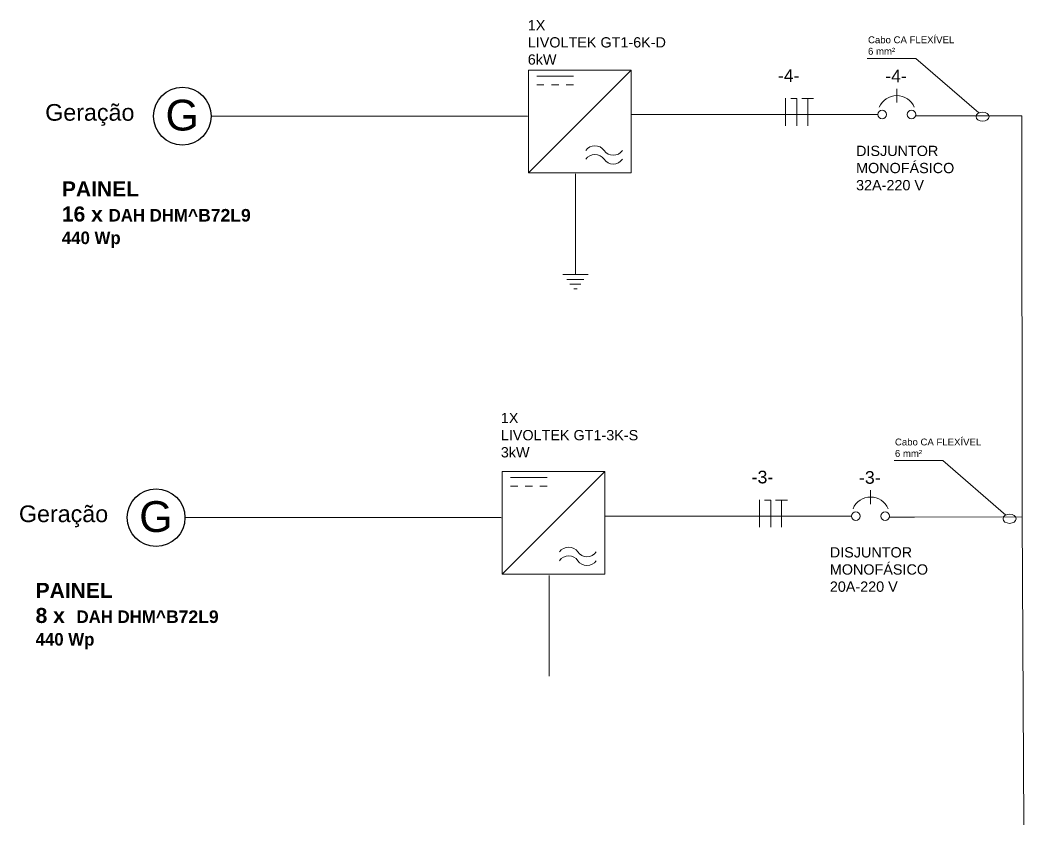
# Model space of a CAD drawing. Header units: millimetres. Extents: x -337670422 to 400479, y -429719 to 319704014.
# Drawn here: x -337670421.7 to -337670255.1, y 319703879.9 to 319704013.6 of the extents above; entities that cross this region are included whole.
import ezdxf

# ---------------------------------------------------------------- set-up
doc = ezdxf.new("R2010")
doc.units = ezdxf.units.MM
for name, color, linetype, lineweight in [('02.elt_linha_de_chamada', 1, 'Continuous', 13), ('BRANCO', 7, 'Continuous', 15), ('GROSEIRO', 7, 'Continuous', 15)]:
    doc.layers.add(name, color=color, linetype=linetype, lineweight=lineweight)
doc.styles.add('ARIAL', font='arial.ttf', dxfattribs={"height": 0.1})
doc.styles.get("Standard").update_dxf_attribs({"font": 'arial.ttf'})

msp = doc.modelspace()

# ---------------------------------------------------------------- linework, layer by layer
at = {"color": 5, "lineweight": 13}
for p, q in [((-337670281.12, 319704007.19), (-337670273.01, 319704007.19)), ((-337670273.01, 319704007.19), (-337670262.58, 319703998.15)), ((-337670276.64, 319703940.41), (-337670268.54, 319703940.41)), ((-337670268.54, 319703940.41), (-337670258.1, 319703931.36))]:
    msp.add_line(p, q, dxfattribs=at)
at = {"lineweight": 13}
for p, q in [((-337670337.32, 319704005.25), (-337670337.32, 319703988.21)), ((-337670320.28, 319704005.25), (-337670337.32, 319704005.25)), ((-337670337.32, 319703988.21), (-337670320.28, 319704005.25)), ((-337670335.94, 319704004.26), (-337670329.87, 319704004.26)), ((-337670320.28, 319703988.21), (-337670320.28, 319704005.25)), ((-337670335.94, 319704002.81), (-337670334.75, 319704002.81)), ((-337670333.49, 319704002.81), (-337670332.29, 319704002.81)), ((-337670331.06, 319704002.81), (-337670329.87, 319704002.81)), ((-337670294.64, 319704000.58), (-337670294.64, 319703996.03)), ((-337670292.76, 319704000.53), (-337670293.77, 319704000.53)), ((-337670292.76, 319704000.53), (-337670292.76, 319703996.03)), ((-337670290.96, 319704000.53), (-337670291.97, 319704000.53)), ((-337670289.99, 319704000.53), (-337670290.99, 319704000.53)), ((-337670290.96, 319704000.53), (-337670290.96, 319703996.03)), ((-337670292.16, 319703997.87), (-337670320.28, 319703997.87)), ((-337670292, 319703997.87), (-337670279.33, 319703997.87)), ((-337670268.9, 319703997.66), (-337670273.07, 319703997.66)), ((-337670337.32, 319703988.21), (-337670320.28, 319703988.21)), ((-337670329.53, 319703988.02), (-337670329.53, 319703971.3)), ((-337670327.43, 319703971.3), (-337670331.63, 319703971.3)), ((-337670328.11, 319703970.49), (-337670330.95, 319703970.49)), ((-337670328.62, 319703969.69), (-337670330.44, 319703969.69)), ((-337670329.25, 319703968.93), (-337670329.81, 319703968.93)), ((-337670341.68, 319703938.58), (-337670341.68, 319703921.54)), ((-337670324.64, 319703938.58), (-337670341.68, 319703938.58)), ((-337670341.68, 319703921.54), (-337670324.64, 319703938.58)), ((-337670340.3, 319703937.59), (-337670334.23, 319703937.59)), ((-337670324.64, 319703921.54), (-337670324.64, 319703938.58)), ((-337670340.3, 319703936.14), (-337670339.11, 319703936.14)), ((-337670337.85, 319703936.14), (-337670336.65, 319703936.14)), ((-337670335.42, 319703936.14), (-337670334.23, 319703936.14)), ((-337670299, 319703933.91), (-337670299, 319703929.36)), ((-337670297.12, 319703933.86), (-337670298.13, 319703933.86)), ((-337670297.12, 319703933.86), (-337670297.12, 319703929.36)), ((-337670295.32, 319703933.86), (-337670296.33, 319703933.86)), ((-337670294.35, 319703933.86), (-337670295.35, 319703933.86)), ((-337670295.32, 319703933.86), (-337670295.32, 319703929.36)), ((-337670296.52, 319703931.2), (-337670324.64, 319703931.2)), ((-337670296.36, 319703931.2), (-337670283.69, 319703931.2)), ((-337670273.26, 319703930.99), (-337670277.43, 319703930.99)), ((-337670341.68, 319703921.54), (-337670324.64, 319703921.54)), ((-337670333.89, 319703921.35), (-337670333.89, 319703904.63))]:
    msp.add_line(p, q, dxfattribs=at)
at = {"lineweight": 13, "ltscale": 0.13}
for p, q in [((-337670276.18, 319703999.87), (-337670276.18, 319704002.15)), ((-337670280.54, 319703933.2), (-337670280.54, 319703935.48))]:
    msp.add_line(p, q, dxfattribs=at)
at = {"color": 253}
for p, q in [((-337670337.5, 319703997.58), (-337670390, 319703997.61)), ((-337670341.86, 319703930.91), (-337670394.36, 319703930.94))]:
    msp.add_line(p, q, dxfattribs=at)
at = {"linetype": 'Continuous', "lineweight": 13}
msp.add_line((-337670268.9, 319703997.66), (-337670255.41, 319703997.66), dxfattribs=at)
for centre in [(-337670394.78, 319703997.61), (-337670399.14, 319703930.94)]:
    msp.add_circle(centre, 4.79)
at = {"lineweight": 13, "ltscale": 0.13}
for centre in [(-337670278.61, 319703997.87), (-337670273.75, 319703997.87), (-337670282.97, 319703931.2), (-337670278.11, 319703931.2)]:
    msp.add_circle(centre, 0.714, dxfattribs=at)
for centre in [(-337670276.18, 319703997.87), (-337670280.54, 319703931.2)]:
    msp.add_arc(centre, 3.15, 22.6598, 157.3402, dxfattribs=at)
at = {"lineweight": 13}
for centre, start, end in [((-337670326.29, 319703990.87), 34.4253, 145.5747), ((-337670326.29, 319703989.41), 34.4253, 145.5747), ((-337670323.25, 319703992.95), 214.4253, 325.5747), ((-337670323.25, 319703991.5), 214.4253, 325.5747), ((-337670330.65, 319703924.2), 34.4253, 145.5747), ((-337670330.65, 319703922.75), 34.4253, 145.5747), ((-337670327.61, 319703926.28), 214.4253, 325.5747), ((-337670327.61, 319703924.83), 214.4253, 325.5747)]:
    msp.add_arc(centre, 1.84, start, end, dxfattribs=at)
at = {"color": 5, "lineweight": 13}
for centre in [(-337670261.94, 319703997.54), (-337670257.46, 319703930.75)]:
    msp.add_ellipse(centre, major_axis=(1.09, 0), ratio=0.696719, dxfattribs=at)
at = {"layer": '02.elt_linha_de_chamada', "color": 0, "linetype": 'Continuous'}
for p, q in [((-337670292, 319703997.87), (-337670292.16, 319703997.87)), ((-337670296.36, 319703931.2), (-337670296.52, 319703931.2))]:
    msp.add_line(p, q, dxfattribs=at)
at = {"layer": 'BRANCO', "linetype": 'Continuous'}
for p, q in [((-337670255.41, 319703997.66), (-337670255.35, 319703931.06)), ((-337670273.26, 319703930.99), (-337670255.35, 319703931.06)), ((-337670255.35, 319703930.99), (-337670255.08, 319703879.91))]:
    msp.add_line(p, q, dxfattribs=at)

# ---------------------------------------------------------------- texts
at = {"lineweight": 13}
for s, p in [('   -4-', (-337670298.36, 319704003.3)), ('   -4-', (-337670280.54, 319704003.23)), ('   -3-', (-337670302.72, 319703936.63)), ('   -3-', (-337670284.9, 319703936.56))]:
    msp.add_text(s, height=2.101, dxfattribs=at).set_placement(p)
at = {"style": 'ARIAL'}
for p in [(-337670397.58, 319703995.23), (-337670401.94, 319703928.56)]:
    msp.add_text('G', height=5.11, dxfattribs=at).set_placement(p)
at = {"color": 5, "lineweight": 13, "char_height": 1.1385, "attachment_point": 1}
for insert in [(-337670280.96, 319704010.86), (-337670276.49, 319703944.07)]:
    msp.add_mtext_dynamic_manual_height_columns('Cabo CA FLEXÍVEL \\P6 mm²', width=212.4358, gutter_width=12.5, heights=[0], dxfattribs=dict(at, insert=insert))
at = {"char_height": 2.765, "attachment_point": 1}
for insert in [(-337670417.55, 319703999.62), (-337670421.91, 319703932.96)]:
    msp.add_mtext_dynamic_manual_height_columns('Geração', width=241.1749, gutter_width=124.32, heights=[38.42], dxfattribs=dict(at, insert=insert))
at = {"layer": 'BRANCO', "linetype": 'Continuous', "char_height": 2.5, "attachment_point": 1}
for s, insert in [('{\\fArial|b1|i0|c0|p34;PAINEL\\P16 x \\fUbuntu|b1|i0|c0|p0;\\H0.83333x;DAH DHM\\fArial|b1|i0|c0|p34;^B72L9\\P\\fUbuntu|b1|i0|c0|p0;440 Wp}', (-337670414.78, 319703986.78)), ('{\\fArial|b1|i0|c0|p34;PAINEL\\P8 x  \\fUbuntu|b1|i0|c0|p0;\\H0.83333x;DAH DHM\\fArial|b1|i0|c0|p34;^B72L9\\P\\fUbuntu|b1|i0|c0|p0;440 Wp}', (-337670419.14, 319703920.11))]:
    msp.add_mtext_dynamic_manual_height_columns(s, width=44.068, gutter_width=12.5, heights=[0], dxfattribs=dict(at, insert=insert))
at = {"layer": 'GROSEIRO', "lineweight": 13, "char_height": 1.7078, "attachment_point": 1}
for s, width, insert in [('1X\\PLIVOLTEK GT1-6K-D\\P6kW          \\P              ', 23.5543, (-337670337.44, 319704013.57)), ('DISJUNTOR \\PMONOFÁSICO\\P32A-220 V\\P              ', 14.5597, (-337670282.94, 319703992.7)), ('1X\\PLIVOLTEK GT1-3K-S\\P3kW          \\P              ', 23.5543, (-337670341.91, 319703948.34)), ('DISJUNTOR \\PMONOFÁSICO\\P20A-220 V\\P              ', 14.5597, (-337670287.3, 319703926.03))]:
    msp.add_mtext_dynamic_manual_height_columns(s, width=width, gutter_width=12.5, heights=[0], dxfattribs=dict(at, insert=insert))

doc.saveas('drawing.dxf')
